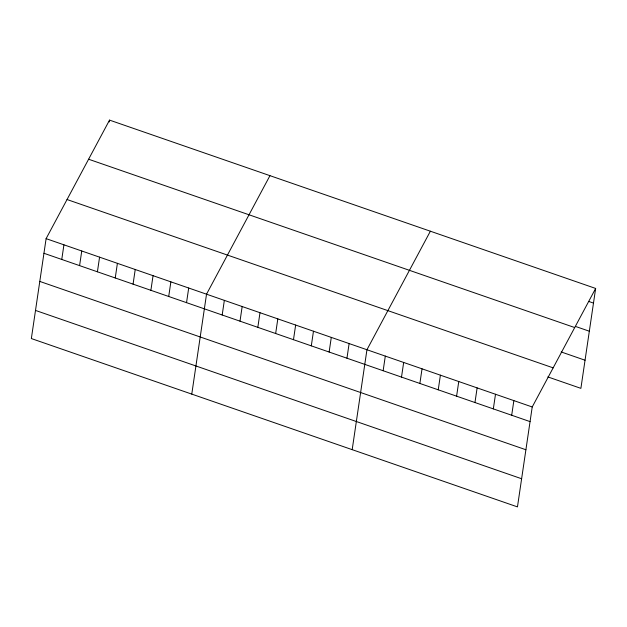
<?xml version="1.0" encoding="UTF-8"?>
<svg xmlns="http://www.w3.org/2000/svg" width="627" height="627" viewBox="0 0 627 627"><rect width="100%" height="100%" fill="white"/><g stroke="black" fill="none" stroke-linecap="round" stroke-linejoin="round"><path stroke-width="0.94" d="M46.108 238.644L31.35 338.556L517.463 506.89L532.221 406.97L595.65 288.444L109.537 120.11L46.108 238.644L532.221 406.97M61.767 259.453L63.93 244.812M79.59 265.629L81.753 250.988M109.263 121.944L109.537 120.11M97.412 271.797L99.575 257.156M115.243 277.973L117.398 263.332M133.065 284.141L135.228 269.5M150.888 290.317L153.051 275.676M168.71 296.485L170.873 281.844M186.54 302.661L188.696 288.02M191.768 394.109L206.526 294.188L269.955 175.662M222.185 315.005L224.348 300.364M240.008 321.173L242.171 306.532M257.83 327.349L259.993 312.708M275.661 333.517L277.816 318.877M293.483 339.693L295.646 325.052M311.305 345.861L313.469 331.221M329.128 352.037L331.291 337.397M346.958 358.205L349.114 343.565M352.186 449.653L366.944 349.741L430.373 231.214M383.144 370.737L385.307 356.097M401.507 377.093L403.67 362.461M419.871 383.458L422.034 368.817M438.234 389.814L440.397 375.173M456.597 396.178L458.76 381.537M474.968 402.534L477.123 387.894M493.331 408.89L495.495 394.258M511.695 415.254L513.858 400.614M595.65 288.444L580.892 388.356L547.841 376.913M588.894 301.493L593.487 303.084M575.562 326.455L589.333 331.221M88.603 159.227L574.716 327.56M561.181 351.951L585.054 360.219M67.034 199.527L553.155 367.861M43.945 253.284L530.058 421.61M39.783 281.421L525.904 449.755M35.504 310.42L521.625 478.746"/></g></svg>
